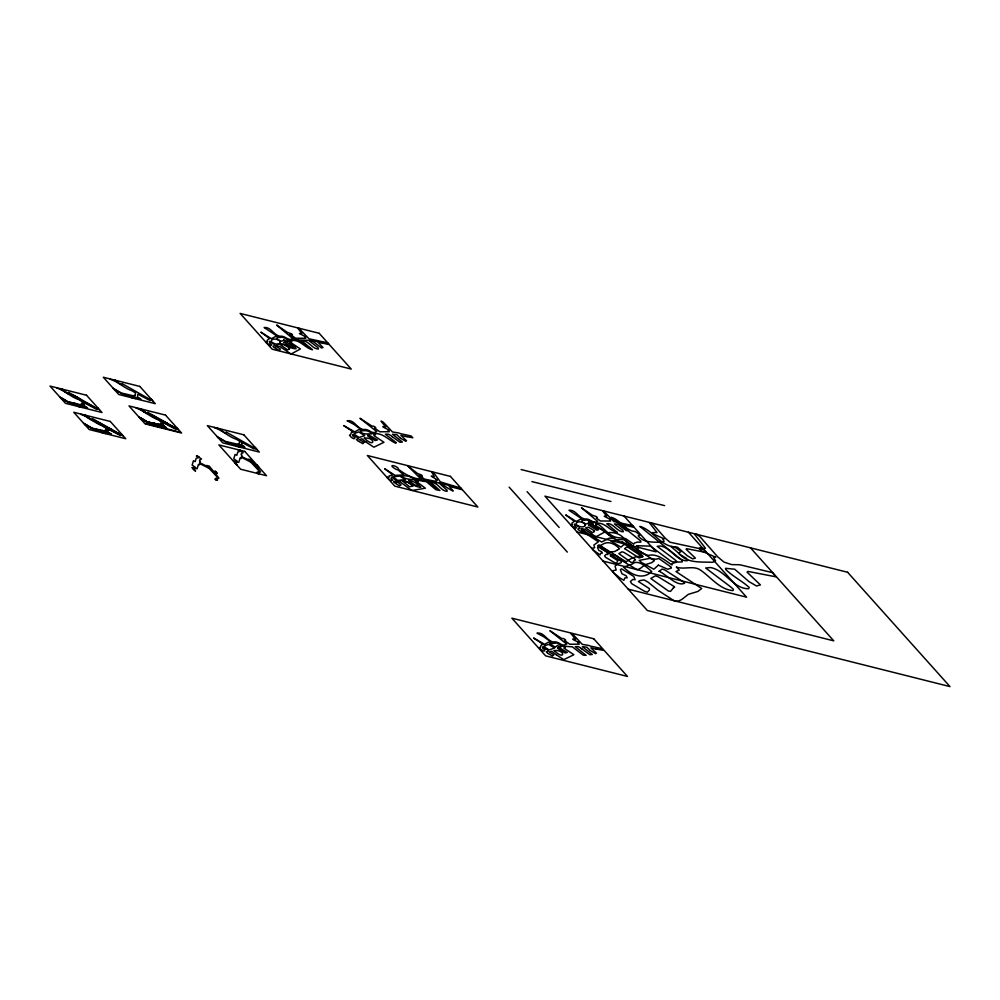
<?xml version="1.0" encoding="UTF-8"?>
<svg xmlns="http://www.w3.org/2000/svg" width="1000" height="1000" viewBox="0 0 1000 1000"><rect width="100%" height="100%" fill="white"/><g stroke="black" fill="none" stroke-linecap="round" stroke-linejoin="round"><path stroke-width="1.5" d="M239.625 441.375L239.2 444.162L238.238 443.913L243.363 445.75L244.887 447.463L236.713 445.188L239.25 447.025M101.925 430.688L102.062 430.875A7.65 2.312 28.4 0 0 102.338 431.188L102.463 431.325A9.038 2.737 28.4 0 1 103.537 432.825L103.588 432.962M241.475 445.238L241.9 442.537M76.7 396.625L81.762 400.5M73.425 396.75L75.75 397.25A22.925 6.925 28.4 0 1 79.8 399.475L82.938 401.262A9.175 2.775 28.4 0 0 83.925 401.838L86.088 402.975A38.237 11.562 28.4 0 0 87.2 403.525L88.963 404.375A14.65 4.425 28.4 0 1 94.213 407.212L94.438 407.413A5.613 1.7 28.4 0 0 95.862 408.3M88.663 418.125A19.412 5.875 28.4 0 1 88.138 417.7L87.263 417A9.838 2.975 28.4 0 0 86.925 416.725L86.737 416.587A4.588 1.388 28.4 0 0 85.988 416.037L85.612 415.925A3.312 1 28.4 0 0 83.675 415.125A4.438 1.338 28.4 0 1 84.975 415.525L85.312 415.675A2.138 0.65 28.4 0 1 85.975 416.037L86.25 416.35A11 3.325 28.4 0 1 86.587 416.613L89.963 419.125A3 0.912 28.4 0 0 90.65 419.462L90.738 419.5A9.075 2.75 28.4 0 1 91.975 420.087L92.3 420.238A4.175 1.262 28.4 0 0 93.812 420.9L93.875 420.9A8.525 2.575 28.4 0 1 96.6 421.987L111.525 430.175L98.287 422.65L98.787 423.137M166.8 423.7L153.537 416.3L167.013 423.488M159.25 419.412L158.35 419.062A24.087 7.287 28.4 0 1 156.938 418.363L156.463 418.113A17.012 5.138 28.4 0 0 155.512 417.65L154.812 417.312A5.925 1.787 28.4 0 1 154.1 416.938L151.562 415.812L152.625 416.175A5.637 1.7 28.4 0 1 153.537 416.613M395.812 482.85C404.288 475.5 412.238 487.312 420.875 487.25C416.6 482.775 410.55 477.738 423.3 480.5A308.337 93.225 28.4 0 1 428.1 481.15L437.775 482.775A105.938 32.038 28.4 0 1 442.688 483.825L450.188 485.725A174.075 52.638 28.4 0 1 460.525 488.713M160.562 420.062L163.425 421.712A27.513 8.325 28.4 0 1 164.5 422.262L167.488 423.612L166.912 423.05A3.05 0.925 28.4 0 0 166.025 422.512L164.713 421.875A7.938 2.4 28.4 0 1 164.05 421.538L163.15 421.062A18.587 5.625 28.4 0 0 162.013 420.475L161.112 420.025A30.913 9.35 28.4 0 1 160 419.45L156.625 417.713M163.762 422.188L164.725 422.488A8.363 2.525 28.4 0 0 165.338 422.8L165.837 423.462A25.8 7.8 28.4 0 1 166.4 423.75L166.962 424.038M363.925 442.525L362.85 443.675L358.988 441.463M553.825 654.963L552.4 656.025L547.8 653.288M158.887 425.312L157.713 424.825L159.037 426.662M357.975 438.125L358.2 438.875L356.45 439.425L357.4 440.562M396.012 442.912L395.5 443.125C388.038 439.775 382.475 432.312 373.512 433.775M585.913 655.35L583.112 655.1L572.362 646.838L563.413 646.213L564.825 647.1A12.625 3.812 28.4 0 1 565.175 647.325L565.225 647.362M157.925 419.162L156.975 418.338A10.188 3.088 28.4 0 1 156.1 417.9L155.425 417.612A28.375 8.575 28.4 0 1 154.562 417.163L153.75 416.725M585.775 655.125L575.262 646.663L578.088 646.562L580.475 647.812M102.013 430.513L102.487 430.525A8.088 2.45 28.4 0 1 104.213 431.037A6.388 1.938 28.4 0 0 105.5 431.425A6.112 1.85 28.4 0 0 106.538 431.575L107.088 430.175A23.825 7.2 28.4 0 0 107.1 429.75L107.1 429.4A19.8 5.987 28.4 0 1 107.137 428.812L101.312 425.037A28.075 8.488 28.4 0 1 99.675 424.188L98.125 423.375A28.963 8.75 28.4 0 0 97.088 422.85L95.975 422.038M84.562 424.087L86.425 424.812M139.8 417.738L141.962 418.663A10.425 3.15 28.4 0 0 142.637 419.125L143.75 419.85A18.325 5.537 28.4 0 0 144.462 420.3L144.75 420.475A17.438 5.275 28.4 0 1 145.45 420.925L145.588 421.025A15.862 4.8 28.4 0 0 146.012 421.287L146.45 421.562A2.438 0.737 28.4 0 0 147.95 422.238L149.462 422.575M161.95 425.012L162.312 424.412A11.688 3.538 28.4 0 1 162.325 424.05L162.375 423.825A19.8 5.987 28.4 0 0 162.425 423.512L162.838 422.475A2.225 0.675 28.4 0 1 163.6 422.525L165.45 423.275M177.275 428.512L176.5 428.387A3.85 1.163 28.4 0 0 176.062 428.325L172.312 426.587A2.475 0.75 28.4 0 0 171.625 426.262L170.837 425.975A4.162 1.262 28.4 0 1 170 425.613L169.625 425.425A16.375 4.95 28.4 0 1 168.675 424.938L165.975 422.887L166.912 423.375M158.475 419.688A19.512 5.9 28.4 0 0 157.375 419.113L156.938 418.888A24.525 7.412 28.4 0 1 155.787 418.288L155.325 418.05A14.963 4.525 28.4 0 0 154.262 417.488L153.438 417.088A5.188 1.562 28.4 0 1 152.537 416.587L151.55 415.838L153.95 417.312A6.388 1.938 28.4 0 1 154.675 417.688L155.575 418.175A21.237 6.425 28.4 0 0 156.75 418.787L156.988 418.913A26.275 7.95 28.4 0 1 157.95 419.425L158.912 419.913A21.962 6.637 28.4 0 0 160.05 420.513L162.5 422.95A20.65 6.238 28.4 0 0 162.438 423.35L162.3 424.012A21.375 6.463 28.4 0 1 162.275 424.275L162.225 425.075A3.088 0.938 28.4 0 1 161.8 425.175L161.513 425.188A4.675 1.412 28.4 0 1 160.362 424.975L157.025 424.212L157.963 424.225A7.488 2.263 28.4 0 1 158.763 424.438L159.938 425.15L157.875 424.738M162.463 420.975L159.125 419.487A9.75 2.95 28.4 0 0 158 418.925L157.475 418.663A11.65 3.525 28.4 0 1 156.788 418.325A27.237 8.238 28.4 0 1 156.113 417.975L155.85 417.762M139.863 417.738L141.675 418.462M108.45 428.5L109.213 428.713A10.113 3.062 28.4 0 1 109.575 428.888L110.162 429.175M97.338 408.562L97.475 408.562A8.925 2.7 28.4 0 1 97.963 408.562L98.175 408.587M97.2 408.575L97.263 408.562A3.1 0.938 28.4 0 1 95.988 408.425M120.662 434.637L120.787 434.75A3.2 0.963 28.4 0 1 122.287 435.062A2.537 0.762 28.4 0 0 120.875 434.65L120.375 434.575M96.013 421.887L97.438 422.5A26.513 8.012 28.4 0 1 99.663 423.7L99.787 423.762A6.012 1.812 28.4 0 0 100.487 424.15A7.862 2.375 28.4 0 0 101.575 424.663L103.362 425.55M290.6 333.913L289.675 334.4L291.025 335.788A15.15 4.588 28.4 0 0 295.3 338.837M402.425 481.025L403.1 481.012M176.3 428.363A3.538 1.075 28.4 0 1 176.637 428.4L176.663 428.413A4.95 1.5 28.4 0 0 175.7 428.288L176.05 428.35A8.662 2.612 28.4 0 1 176.3 428.363M151.625 399.588L149.975 399.45L122.05 383.587L121.825 384.688L120.075 383.988L115.188 380.225M255.637 447.975L254 447.837L226.062 431.962L225.837 433.062L224.088 432.362L219.2 428.612M158.7 425.45L157.75 424.938L160.675 426.05M233.55 461.312L237.288 461.238L233.75 458.8L235.087 454.438L236.8 455.325L237.825 451.925L240.325 451.312L238.612 449.862M193.75 469.65L195.6 471.138L191.938 467.612L195.662 467.537L192.138 465.1L193.463 460.737L195.175 461.637L196.213 458.225L198.713 457.612L197 456.163M175.675 428.325L174.662 427.912L175.775 428.325M105.9 427.088L109.113 428.537M105.862 432.6L107.413 432.875A5.088 1.538 28.4 0 1 107.963 433.038L108.25 433.137M353.537 424.137L347.088 420.737C354.113 419.475 356.488 427.837 362.925 429.513C370.025 428.438 370.838 434.837 376.812 431.675L359.988 418.275L372.137 426.213C373.6 425.138 377.887 428.925 374.6 428.188L379.875 431.788L389.35 431.712L387.962 430C392.962 431.25 376.325 424.775 385.763 427.062L381.037 421.112L383.013 421.887M543.462 636.6L536.987 633.175C544.012 631.912 546.388 640.275 552.825 641.95C559.575 640.775 560.7 647.062 566.15 644.4L566.712 644.112L549.888 630.712L562.038 638.65C563.5 637.575 567.788 641.363 564.5 640.625L569.775 644.225L579.25 644.15L577.85 642.438C582.863 643.688 566.225 637.212 575.662 639.5L570.938 633.55L573 634.45M153.375 423.113L155.338 424.188M157.537 424.288L159.975 425.487M155.262 424.312L154.637 423.812A13.562 4.1 28.4 0 0 155.175 423.963L155.912 423.663M161.363 425.375L163.35 426.45M159.925 425.613L157.487 424.412M163.275 426.575L161.312 425.5M102.3 430.637L104.738 431.838M100.013 430.662L98.088 429.6L100.087 430.538M106.125 431.725L108.4 433.175M104.663 431.962L102.25 430.763M108.062 432.938L106.075 431.85M420.412 475L419.113 475.125L420.075 476.512M113.975 388.75L121.475 393.062L134.75 396.125L134.113 395.412L135.075 395.662L135.612 392.987L132.075 390.788C124.225 388.15 118.312 381.825 110.538 379.4L110.138 378.963M217.987 437.137L225.5 441.438L238.762 444.5M407.212 436.788L412.8 437.762L411.125 436.012L403.275 434.212A9.412 2.85 28.4 0 1 398.963 433.05L392.375 431.912L383.713 422.625M597.125 649.225L602.7 650.2L601.025 648.438L593.175 646.65A9.412 2.85 28.4 0 1 588.862 645.487L582.275 644.35L573.562 635.025M152.188 400.213L149.863 400.487L137.887 394.15L137.45 396.85L140.875 399.075L132.688 396.812L135.225 398.638M256.2 448.6L253.888 448.862L236.1 439.175C228.238 436.538 222.325 430.213 214.55 427.775L214.163 427.337M113.9 389.075L121.475 393.512L131.475 396.475L132.9 398.05M218.45 437.65L225.5 441.9L235.5 444.85L236.912 446.438M405.412 436.413L400.887 435.412L406.525 440.725L405.763 441.262L400.475 438.212M595.312 648.85L590.788 647.85L596.425 653.162L595.662 653.7L590.375 650.65M148.5 422.325L151 422.887A22.775 6.887 28.4 0 0 151.488 422.987L153.2 422.875A3.475 1.05 28.4 0 1 153.775 423.038L153.963 423.113A2.525 0.762 28.4 0 1 154.488 423.325L155.638 423.9A9.988 3.025 28.4 0 1 156.838 424.7A3.025 0.912 28.4 0 1 157.338 425.075L158.988 426.613M60.7 397.775L62.55 398.537A22.025 6.662 28.4 0 1 63.425 399.087L66.588 401.125A12.012 3.638 28.4 0 0 67.725 401.85L76.638 403.725M565.05 647.6L563.837 648.075L573.888 654.712L563.8 659.638L556.538 654.925M149.388 422.5L150.137 422.65A35.888 10.85 28.4 0 1 151.825 423.025L155.838 424.487L153.763 424.137M161.8 425.163L160.763 425.112L164.387 425.975M406.838 436.7L405.938 436.475A11.15 3.375 28.4 0 1 405.613 436.4L405.613 436.4M596.737 649.137L595.837 648.913A11.162 3.375 28.4 0 1 595.513 648.838L595.462 648.812M521.1 469.538L664.6 505.625M531.888 481.587L610.988 501.488M115.575 380.662L113.2 379.725M113.05 388.125L113.6 388.738M151.062 398.963L151.075 399.45M152.75 400.85L151.637 400.075M132.587 397.713L131.688 397.75M219.6 429.05L217.213 428.113M59.75 396.938L68.175 401.875L81.438 404.938L80.812 404.237L81.775 404.475L82.3 401.812L78.775 399.613C70.912 396.975 65 390.65 57.225 388.212L56.837 387.775M138.737 416.812L147.162 421.75L160.438 424.8L159.812 424.1L160.775 424.35L161.3 421.675L157.775 419.475C149.913 416.838 144 410.513 136.225 408.088L135.838 407.65M217.075 436.5L217.625 437.125M217.925 437.45L218.475 438.075M61.15 398.512L68.175 402.337L78.175 405.288L79.287 406.538L78.388 406.575M140.15 418.375L147.175 422.2L157.175 425.163L158.287 426.4L157.387 426.438M97.75 407.788L96.675 408.275L68.737 392.413L68.513 393.5L66.762 392.8L61.875 389.05M176.75 427.65L175.662 428.137L147.738 412.275L147.513 413.375L145.762 412.675L140.875 408.913M255.075 447.337L255.087 447.837M99.438 409.663L97.938 408.837L96.562 409.3L84.575 402.975L84.15 405.675L87.562 407.9L79.388 405.637L81.925 407.463M178.438 429.525L176.925 428.713L175.562 429.175L163.575 422.837L163.15 425.538L166.562 427.762L158.387 425.5L160.912 427.325M256.762 449.225L255.65 448.462M236.612 446.1L235.712 446.138M576.987 531.95L656.087 551.838L624.038 516.05M145.062 423.862L181.588 433.05M238.938 450.225L237.675 449.625M239.562 450.1L240.5 450.337M257.488 473.225L256.675 472.488L259.363 471.262L250.712 462.075L241.412 457.3M256.737 464.775L257.45 465.575L255.125 464.963L250.8 459.787L248.225 459.137L250.712 462.075M258.125 466.325L255.75 465.725L260.55 471.838L258.25 473.413M258.837 467.125L257.613 466.2M83.5 423.162L91.925 428.1L105.2 431.163L104.575 430.45L105.538 430.7L106.062 428.038L102.537 425.825C94.675 423.188 88.763 416.863 80.988 414.438L80.6 414M84.913 424.725L91.925 428.55L101.938 431.512L103.038 432.75L102.137 432.788M121.512 434L120.425 434.487L92.5 418.625L92.275 419.725L90.525 419.025L85.638 415.262M234.737 462.638L235.4 462.8L234.213 461.475M235.375 463.35L237.213 464.837L236.562 464.663M123.2 435.887L121.688 435.062L120.312 435.525L108.338 429.188L107.9 431.887L111.325 434.125L103.138 431.85L105.675 433.675M197.325 456.538C193.463 455 201.887 457.912 197.938 456.4M603.1 561.1L746.6 597.188L688.45 532.25M216.287 479.862L215.062 478.787L217.738 477.562L209.1 468.375L199.8 463.6M216.5 472.625L214.125 472.038L218.925 478.137L216.25 479.35L216.788 479.988M193.125 468.938L193.775 469.1L192.587 467.775M216.012 479.562C212.963 479.038 220.138 480.85 216.513 479.688M628.237 589.163L833.775 640.85L750.475 547.837M108.2 432.788L105.5 431.238A5.913 1.787 28.4 0 1 105.925 431.025L106.6 431.012A2.775 0.838 28.4 0 0 107.013 431.012A2.462 0.75 28.4 0 0 107.312 430.838L107.825 428.812L110.913 430.075A6.425 1.938 28.4 0 0 111.875 430.513L113.425 430.838M154.325 423.713L152.438 422.925L153.088 422.85A9.513 2.875 28.4 0 1 153.875 423.075L155.35 423.725A2.688 0.812 28.4 0 0 156.488 424.175L157.762 424.913M102.587 424.9L102.387 424.837A4.35 1.312 28.4 0 1 100.538 424.087L100.325 423.963A20.575 6.225 28.4 0 0 99.725 423.625L99.513 423.512M152.162 415.562L150.875 415.1A7.7 2.325 28.4 0 1 149.537 414.562L148.2 413.95A9.425 2.85 28.4 0 0 147.075 413.462L143.038 411.075A19.575 5.913 28.4 0 1 142.587 410.712L139.2 408.75L140.4 409.263A3.875 1.175 28.4 0 1 142.275 410.475L142.863 410.938M154.15 424.012L153.325 423.237M91.775 419.787L92.362 420.025A17.812 5.387 28.4 0 1 93.562 420.538L95.738 421.512A3.237 0.975 28.4 0 0 96.775 421.875L96.9 421.912A4.825 1.462 28.4 0 1 98.7 422.688L101.237 423.988M91.562 419.712L91.475 419.675A6.713 2.025 28.4 0 1 89.688 418.888A4.825 1.462 28.4 0 1 88.7 418.125M561.712 646.1L557.075 642.962L549.663 643.787L555.325 647.138L557.388 645.512L560.538 647.125L562 646.225M148.963 414.3L146.363 413.2A9.762 2.95 28.4 0 1 145.6 412.875L142.963 411.025M161.838 420.95L160.888 420.725M60.075 388.8L61.812 389.65A4.213 1.275 28.4 0 1 62.775 390.25L67.638 393.575L74.412 395.812A2.237 0.675 28.4 0 0 74.763 395.613M166.637 423.325L165.863 422.95A20.475 6.188 28.4 0 1 164.925 422.475M108.125 427.95L108.012 427.9A4.6 1.388 28.4 0 1 105.375 426.337M165.438 422.837L169.688 424.875A10.65 3.225 28.4 0 1 171.238 425.775L173.562 427.212A7.9 2.387 28.4 0 1 174.262 427.65L174.363 427.713M110.237 429.225L112.75 430.487A9.513 2.875 28.4 0 0 113.138 430.7M241.612 456.525L249.25 460.35M199.988 462.825L207.625 466.65M109.175 428.575L112.238 429.688M168.612 424.462L168.7 424.5A9.425 2.85 28.4 0 1 169.488 424.913L170.275 425.337A11.787 3.562 28.4 0 1 171.05 425.775L173.325 427.137M168.787 424.55L168.425 424.363A11.8 3.562 28.4 0 1 168.075 424.188L166.7 423.325M164.662 422.287L162.087 420.988M97.05 422.825L96.9 422.15M110.775 429.387L111.05 429.525A3.062 0.925 28.4 0 0 112.2 430.062L104.138 425.487M110.712 428.862L109.75 428.375M112.025 430.112L112.762 430.337A17.438 5.275 28.4 0 1 115.738 431.95A29.488 8.912 28.4 0 0 118.925 433.837L119.262 434.025A4.638 1.4 28.4 0 0 120.375 434.613M156.4 417.587L155.287 417.013A11.75 3.55 28.4 0 0 152.137 415.5M101.85 424.3L103.875 425.35M155.712 417.7L155.213 417.438A13.8 4.175 28.4 0 1 154.35 416.975L153.975 416.763A15.4 4.65 28.4 0 0 153.112 416.3L152.238 415.838A18.275 5.525 28.4 0 0 151.225 415.337L150.85 415.163A15.662 4.737 28.4 0 0 148.963 414.3M113.212 431.15L116.15 432.537A2.475 0.75 28.4 0 1 116.625 432.762L118.088 433.625A8.888 2.688 28.4 0 1 118.637 433.975L121.2 434.9A2.2 0.663 28.4 0 1 121.463 434.888A2.775 0.838 28.4 0 1 122.3 435.075M362.912 441.637L359.375 439.538L361.887 438.837L366.325 442.25M358.975 441.45L357.912 440.85M348.775 428.938L343.675 425.562L354.762 431.887L358.438 429.775L361.488 429.712L354.3 424.663M173.412 427.188L174.45 427.812M537.875 640.9L533.575 638L544.663 644.325L548.337 642.212L551.388 642.15L544.2 637.1M349.175 429.175L353.338 432.05C349.375 431.5 352.088 436.188 349.462 435.075C351.15 437.987 355.4 440.288 354.925 437.287L353 436.238L352.688 434.462L358.125 437.987M539.075 641.612L543.237 644.488C539.275 643.938 541.987 648.625 539.35 647.513C541.05 650.425 545.3 652.725 544.825 649.725L542.9 648.675L542.587 646.9L547.65 649.925M373.525 433.787L374.925 434.663A12.637 3.825 28.4 0 1 375.275 434.888L373.938 435.65L383.988 442.275L373.9 447.2L366.337 442.262M146.2 421.375L141.912 418.625M90.962 427.725L86.675 424.975M547.175 652.913L546.35 651.862L548.1 651.312L547.712 650M390.538 435.35L388.188 434.125L385.363 434.225L396.213 442.612M364.025 442.362L362.925 441.65M553.587 654.587L549.275 651.975L551.788 651.275L556.375 654.812M81.65 400.588L82.8 401.463A2.712 0.825 28.4 0 1 83.162 401.85L83.5 402.912A25.275 7.638 28.4 0 1 83.413 403.288L83.112 404.325A31.7 9.588 28.4 0 0 83.025 404.825L82.7 405.575A2.487 0.75 28.4 0 1 82.3 405.613L78.925 405.037L79.862 406.737M98.787 430.562L98.488 430A10.625 3.212 28.4 0 0 100.325 430.525L101.375 430.812A2.763 0.838 28.4 0 1 102.188 431.413A3.3 1 28.4 0 1 102.587 431.775L103.488 432.875M400.15 437.962L396.925 434.75L392.463 434.25L402.375 442.05L400 442.287L392.163 436.65M371.562 433.488C368.4 429.9 364.3 430.55 360.387 431.025C361.3 435.2 369.825 433.675 372.1 433.8M580.837 648.112L580.862 648.138A6.825 2.062 28.4 0 1 581.188 648.388L581.775 648.863M392.125 436.625L391.287 435.95A6.837 2.062 28.4 0 0 391.012 435.725M581.862 648.925L589.9 654.725L592.275 654.488L582.362 646.675L586.825 647.188L590.05 650.4M310.025 348.475L302.087 342.463A9.075 2.75 28.4 0 0 300.625 341.6L296.275 339.363A7.9 2.387 28.4 0 1 295.338 338.825M239.887 450.462L243.175 452.713L241.425 453.45L241.125 454.712L241.962 455.125L241.112 458.537L240.075 458L238.762 462.388L235.963 462.238L236.025 463.512M198.275 456.775L201.562 459.025L199.8 459.762L199.513 461.025L200.338 461.425L199.488 464.837L198.45 464.3L197.15 468.688L194.338 468.55L194.412 469.812M437.15 489.475L430.337 483.525A9.075 2.75 28.4 0 0 428.975 482.6L424.762 480.15A7.9 2.387 28.4 0 1 423.862 479.575M527.112 491.675L559.163 527.463M509.15 487.163L567.312 552.1M259.337 473.925L258.4 473.688M257.9 473.562L256.975 473.325M215.987 472.5L217.225 473.438L215.113 471.075L215.837 471.887L213.5 471.275L209.175 466.087L206.612 465.438L209.1 468.375M100.538 429.862L100.05 430.337A13.55 4.1 28.4 0 1 99.4 430.163L96.587 429.387A35.9 10.85 28.4 0 0 94.9 429.012L93.325 428.7A3.013 0.912 28.4 0 1 90.913 427.762M165.375 427.337L163.275 426.3A3.462 1.05 28.4 0 0 162.775 426.163L160.863 425.312L162.275 424.55M275.325 347.55C279.675 338.062 289.212 349.325 296.075 348.725C295.912 345.737 281.425 339.2 295.312 340.025A308.337 93.225 28.4 0 1 299.3 340L307.45 340.3A105.938 32.038 28.4 0 1 311.7 340.737L318.312 341.737A174.075 52.638 28.4 0 1 327.6 343.562M423.825 479.588A15.15 4.588 28.4 0 1 420.125 476.525M158.65 419.8A21.237 6.425 28.4 0 0 159.588 420.288L161.438 421.325A2.325 0.7 28.4 0 1 162.35 422.15L162.525 422.962A16.238 4.913 28.4 0 1 162.425 423.413L162.375 423.537A16.962 5.125 28.4 0 0 162.312 423.938L162.288 424A16.275 4.925 28.4 0 0 162.262 424.45A10.775 3.262 28.4 0 0 162.225 424.688M148.562 422.388A3.013 0.912 28.4 0 1 146.163 421.413M103.362 425.55A2.45 0.737 28.4 0 1 104.113 426.175M113.475 430.863A8.8 2.662 28.4 0 1 113.963 431.112L114.8 431.562A18.738 5.663 28.4 0 1 115.188 431.775L115.638 432.025A13.15 3.975 28.4 0 1 117.863 433.35L118.038 433.475A6.225 1.887 28.4 0 0 119.35 434.263L119.425 434.288A2.175 0.663 28.4 0 0 120.688 434.862M280.138 342.975C278.012 346.175 269.113 342.113 271.562 340.2C274.075 337.188 282.213 340.75 280.138 342.975M584.987 525.737C582.863 528.938 573.95 524.875 576.413 522.962C578.925 519.95 587.05 523.513 584.987 525.737M617.6 549.812L614.775 551.525L609.275 552.075L599.775 545.725L602.413 544.45C608.237 540.487 615 543.837 619.55 548.787L617.6 549.812M649.013 573.013L649 573.787C639.963 579.312 630.3 573.725 623.475 567.15L632.087 564.163C637.8 558.438 647.2 567.788 651.812 571.538L649.013 573.013M290.7 340.712L291.788 341.85L290.512 342.413L300.425 348.95L292.825 353.1A36.087 10.913 28.4 0 1 290.85 353.888L279.762 346.463L276.625 345.9L276.062 346.25L280.287 349L279.5 350.363L278.275 349.925L273.475 347.062L272.987 346.262L274.812 345.562L274.288 344.288L269.538 341.362L269.75 343.275L271.75 344.8L270.462 345.775L266.6 342.987L266.075 342.137L267.512 341.825L267.075 340.337L269.538 338.55L260.863 332.15L271.35 338.663L275.625 336.525L277.838 336.637L264.137 327.512C270.863 326.662 273.538 335.1 279.875 336.2C285.387 335.387 287.75 341.388 292.913 338.713L276.613 325.037L287.562 332.512L291.5 333.8L292.475 334.738L291.5 335.288L295.525 338.212L305.763 338.3L304.95 336.912L305.812 336.912L299.4 333.475L301.875 333.438L297.688 328.05L298.725 328.137L309.012 338.787L327.675 342.825L328.938 344.425L318.188 342.35L323.025 347.562L321.525 347.962L313.125 341.512L309.575 341.163L317.975 347.612L318.475 349.025C312.675 349.175 309.462 341.85 303.825 340.875L301.95 341.037L312.488 349.738C304.625 348.025 299.837 338.625 290.7 340.712M595.55 523.475L596.625 524.612L595.35 525.163L605.275 531.712L597.675 535.862A36.087 10.913 28.4 0 1 595.688 536.65L584.6 529.225L581.475 528.663L580.913 529.012L585.138 531.763L584.35 533.125L583.112 532.688L578.312 529.825L577.825 529.025L579.65 528.325L579.138 527.05L574.388 524.125L574.587 526.025L576.6 527.562L575.312 528.538L571.438 525.75L570.925 524.9L572.362 524.575L571.912 523.088L574.388 521.312L565.7 514.913L576.188 521.425L580.462 519.288L582.688 519.4L568.975 510.275C575.7 509.425 578.375 517.863 584.725 518.962C590.225 518.15 592.6 524.15 597.75 521.475L581.462 507.8L592.413 515.275L596.337 516.55L597.312 517.5L596.337 518.05L600.375 520.975L610.612 521.062L609.8 519.675L610.65 519.675L604.25 516.237L606.712 516.2L602.525 510.812L603.562 510.9L613.862 521.538L632.525 525.588L633.787 527.188L623.038 525.112L627.863 530.325L626.362 530.725L617.962 524.275L614.412 523.925L622.812 530.375L623.312 531.775C617.525 531.925 614.3 524.612 608.663 523.625L606.8 523.8L617.337 532.5C609.475 530.788 604.688 521.388 595.55 523.475M636.763 545.712L638.725 547.788L636.413 548.787L654.4 560.65L651.737 562.688L645.05 564.712L640.625 568.2A65.487 19.8 28.4 0 1 637.013 569.625L623.75 561.788L616.9 556.163L614.138 554.65L611.225 555.138L610.2 555.763L617.875 560.763L616.438 563.225L614.212 562.438L605.5 557.238L604.612 555.788L606.263 554.312L607.925 554.525L606.975 552.2L598.375 546.888L597.587 547.55L598.737 550.363L601.6 551.712L602.388 553.138L600.763 553.237L600.05 554.9L593.025 549.85L592.075 548.3L594.688 547.725L593.888 545.025L598.362 541.8L581.725 530.775L582.612 530.188L601.638 542.013L609.4 538.112L613.425 538.325L601.512 529.5L598.975 528.013L597.275 528.125L588.55 521.763C600.763 520.237 605.612 535.525 617.125 537.525L625.612 538.6L633.638 544.188L634.475 542.975L637.125 542.175L640.763 542.087L640.925 541.138L611.2 517.288C620.325 519.75 625.588 531.013 635.388 531.562L639.975 534.875L638.2 535.875C644.163 543.375 653.55 541.862 661.925 542.362L664.1 541.35L662.613 538.812L664.175 538.825L654.013 534.288L652.55 532.587L657.025 532.525L649.425 522.737L651.312 522.9L653.375 524.675L665.5 538.475L669.987 542.212L703.85 549.562L706.137 552.463L686.625 548.688L686.075 549.225L695.4 558.138L692.675 558.875L687.362 555.788L677.438 547.163L671 546.525L680.425 554.725L686.225 558.237L687.55 559.9L687.138 560.788C676.625 561.062 670.788 547.788 660.562 546L657.175 546.312L674.412 559.35L676.525 561.15L676.287 562.1L672.275 561.75L669.925 560.5L650.487 546.15L636.763 545.712M676.45 567.137L679.262 570.1L675.95 571.538L701.712 588.538L697.9 591.438L688.325 594.35L681.975 599.338A93.787 28.363 28.4 0 1 676.812 601.388L673.825 600.6L657.812 590.15L648.012 582.1L644.05 579.925L639.875 580.625L638.413 581.525L649.4 588.675L649.463 589.95L647.337 592.212L644.15 591.075L631.675 583.65L630.4 581.55L632.762 579.45L635.15 579.75L633.8 576.438L621.462 568.825L620.35 569.763L621.987 573.787L626.087 575.725L627.212 577.775L624.9 577.9L623.862 580.3L620.225 578.175L613.8 573.05L612.45 570.825L616.188 570.013L615.037 566.15L617.25 563.962L621.087 562.812L621.462 561.525L597.638 545.737L598.9 544.888L626.15 561.825C630.85 558.112 636.888 555.438 643.025 556.55L641.5 554.487L625.962 543.913L622.337 541.788L619.888 541.95L607.938 534.2L607.413 532.837C614.725 531.6 622.788 534.5 625.862 541.625C633.387 546.05 639.825 553.175 648.325 555.413C657.513 553.175 664.825 560.363 671.975 564.938L671.825 564L673.188 563.2L676.975 562.062L682.188 561.938L682.412 560.575L639.837 526.413C652.913 529.95 660.438 546.075 674.488 546.862L681.05 551.613L678.512 553.038C687.05 563.787 700.5 561.613 712.487 562.337L715.6 560.875L713.487 557.25L715.713 557.263L701.162 550.763L699.062 548.325L700.413 547.65L704.338 548.75L705.462 548.237L694.587 534.225L697.288 534.462L700.25 537L717.613 556.763L724.038 562.125L731.675 564.6L739.775 564.75L772.537 572.638L775.812 576.8L747.875 571.388L747.075 572.163L760.438 584.925L756.525 585.988L748.913 581.575L734.7 569.212L725.487 568.3L725.85 569.575C732.887 576.5 742.1 580.938 749.188 587.45L748.612 588.725C733.55 589.113 725.188 570.1 710.537 567.55L705.675 567.987L730.362 586.663L733.4 589.25L733.062 590.6C719.912 589.775 710.7 577.025 700.212 569.9C693.112 565.288 684.275 569.862 676.45 567.137M355.05 433.25L353.762 434.087L359.175 437.463L364.688 435.637L358.787 431.912L355.05 433.25M544.95 645.688L543.663 646.513L549.075 649.9L554.575 648.075L548.688 644.35L544.95 645.688M436.325 479.75L436.662 480.962L434.963 481.188L424.387 479.137L420.875 476.213L422.3 475.95L421.55 475.062L417.413 473.413L407.638 465.812L421.012 479.075C412.875 478.812 405.35 474.487 398.5 469.387L398 467.962C394.212 464.637 387.75 464.625 395.675 469.087L398.137 470.075L403.825 474.913L395.087 475.363L384.7 468.75L392.962 474.975L389.175 475.913L389.038 477.125L387.163 477.125L387.4 477.863L390.788 480.662L392.775 480.138L391.05 478.625L391.688 477.125L396.062 480.175L396.1 481.25L393.587 481.463L393.812 482.163L398.275 485.175L399.562 485.725L401.125 484.812L397.3 481.975L400.188 481.875L411.6 490.363A36.087 10.913 28.4 0 0 414.35 490.087L425.375 488.2L416.438 481.5L418.225 481.287L417.438 480.238L426.425 481.712L435.712 489.6L439.925 490.487L430.825 482.4C437.825 481.812 440.487 491.037 447.05 491.337L447.088 490.175C428.363 474.087 449.575 490.2 453.2 491L449.25 486.35L461.75 489.6L460.95 488.162L440.35 481.875L433.75 472.9L431.613 471.712L434.188 476.562L431.213 476.175L437.35 479.9L436.325 479.75M364.3 438.137C375.363 448.913 375.875 437.013 364.3 438.137M554.2 650.575C565.262 661.35 565.775 649.45 554.2 650.575M283.738 339.95C281.637 343.925 272.438 336.388 280.087 337.488C284.525 335.613 294.037 344.588 283.738 339.95M588.587 522.712C586.475 526.688 577.275 519.15 584.938 520.25C589.362 518.375 598.888 527.35 588.587 522.712M624.138 544.325L620.975 547.163L610.763 540.988L618.062 539.637L624.487 539.7L633.188 546.362L630.712 547.188L624.138 544.325M658.363 565.15L653.85 569.212L641.7 562.6L639.225 560.363L649.675 558.425L655.925 559.2L658.875 558.513L671.237 567.188L671.338 568.062L667.8 569.25L658.363 565.15M284.037 342.312L292 347.475L293.863 346.85L286.137 341.737L284.037 342.312M588.875 525.062L596.85 530.225L598.7 529.612L590.975 524.5L588.875 525.062M624.663 548.612L639.125 557.975L642.487 556.85L628.475 547.575L626.8 547.075L624.663 548.612M659.112 571.287C665.713 574.038 676.287 586.062 683.575 583.587L684.65 583.088L684.125 582.413L664.587 569.8L662.188 569.087L659.112 571.287M415.012 479.913C410.637 478.913 405.45 479.875 401.463 476.112C405.462 475.4 411.887 475.9 415.012 479.913M289.462 348.775L287.625 349.913L280.825 345.075L283.625 344.387L289.7 348.1L289.462 348.775M594.312 531.538L592.475 532.675L585.675 527.837L588.462 527.15L594.538 530.862L594.312 531.538M634.513 560.35L632.638 562.625L631.175 562.413L618.837 553.638L622.025 551.788L623.913 552.388L634.938 559.125L635.513 559.675L634.513 560.35M673.238 588.088L670.55 591.362L668.45 591.05L650.788 578.475L655.35 575.837L658.037 576.7L673.85 586.337L674.663 587.125L673.238 588.088M368.45 434.738L367.65 435.9L375.188 440.538L377.375 440L368.45 434.738M558.337 647.163L557.55 648.337L565.087 652.975L567.275 652.438L558.337 647.163M403.7 480.163L397.612 480.337L392.912 476.763L399.875 476.1L405.2 479.6L403.7 480.163M408.688 480.325C421.125 491.262 420.4 482.35 408.688 480.325M412.275 486.2L409.538 486.763L403.562 481.9L407.238 481.85L413.1 486.012L412.275 486.2M319.188 333.288L240.1 313.4L272.15 349.188L351.25 369.075L319.188 333.288M139.838 386.425L103.3 377.238L118.763 394.5L155.287 403.688L139.838 386.425M847.6 572.263L544.938 496.163L647.337 610.5L950 686.6L847.6 572.263M450.412 476.388L367.362 455.5L394.8 486.138L477.837 507.013L450.412 476.388M86.525 395.25L50 386.062L65.462 403.325L101.988 412.5L86.525 395.25M165.525 415.112L129 405.925L144.45 423.188L180.987 432.375L165.525 415.112M243.85 434.812L207.325 425.625L222.787 442.875L259.312 452.062L243.85 434.812M244.762 451.413L218.85 444.9L240.637 469.225L266.55 475.737L244.762 451.413M110.288 421.463L73.763 412.275L89.213 429.538L125.738 438.725L110.288 421.463M593.75 638.763L511.863 618.162L545.612 655.85L627.5 676.45L593.75 638.763"/></g></svg>
